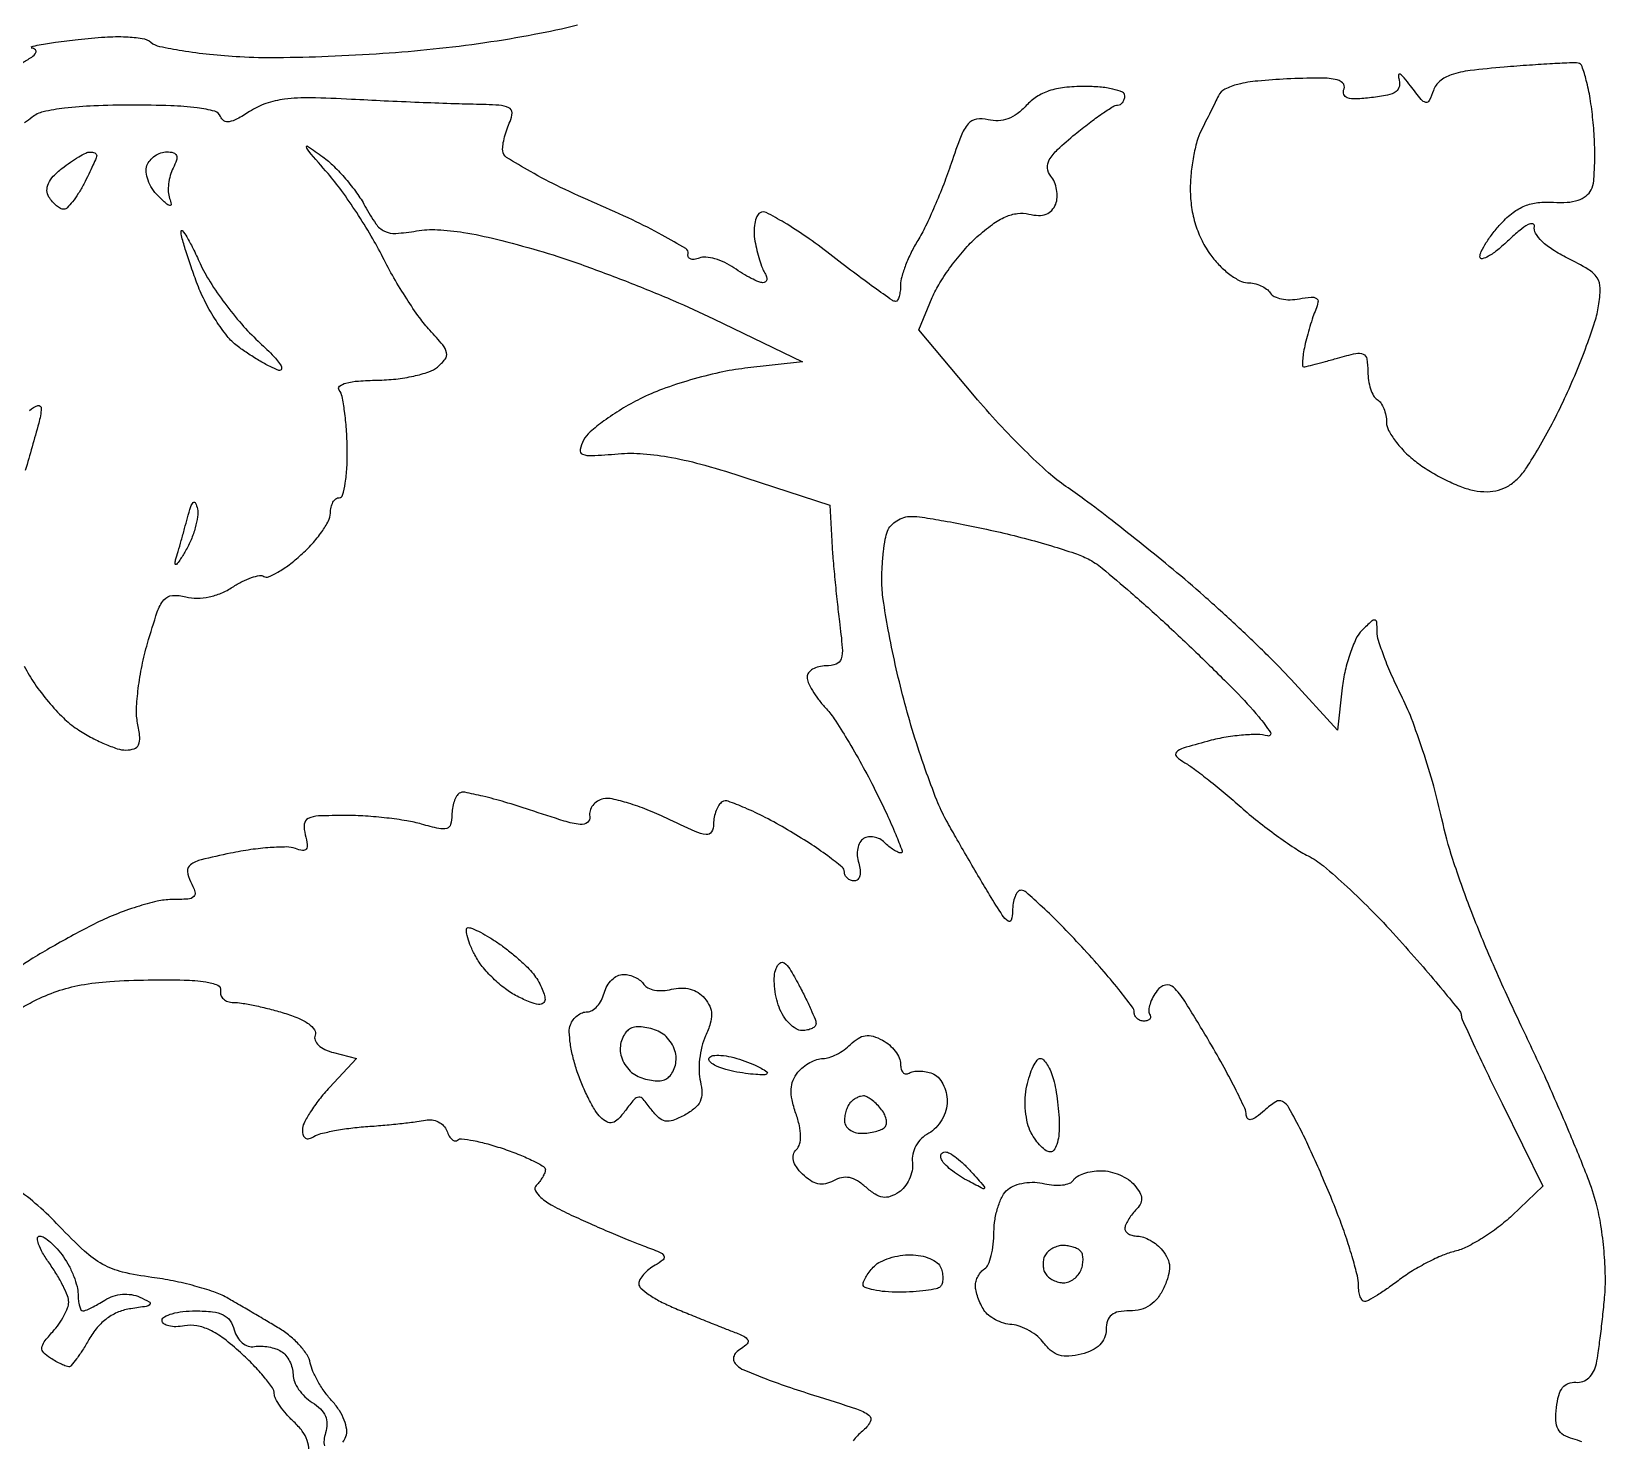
# Model space of a CAD drawing. Extents: x 0 to 102, y 0 to 135.
# Drawn here: x 55.92 to 70.17, y 109.06 to 121.81 of the extents above; entities that cross this region are included whole.
import ezdxf

# ---------------------------------------------------------------- set-up
doc = ezdxf.new("R2010")
doc.units = 0
doc.header["$MEASUREMENT"] = 0

msp = doc.modelspace()

# ---------------------------------------------------------------- linework, layer by layer
for points in [[(55.919573, 121.674306, -0.029831), (55.99251, 121.69232, -0.012008), (56.14076, 121.716013, -0.004879), (56.3436, 121.74144, -0.012969), (56.586299, 121.7631, -0.025551), (56.779884, 121.765419, -0.03048), (56.925165, 121.750835, -0.130496), (57.003954, 121.715602, 0.118619), (57.081885, 121.678541, 0.011938), (57.285603, 121.64065, 0.014445), (57.534091, 121.607878, 0.011012), (57.807654, 121.585886, 0.017361), (58.147109, 121.577915, 0.007116), (58.6079, 121.589656, 0.00703), (59.102754, 121.616287, 0.008941), (59.5584, 121.655434, 0.010033), (60.025139, 121.713444, 0.011157), (60.472866, 121.788471, 0.01195), (60.864693, 121.872904, 0.027628)], [(55.836, 121.5279, 0.018403), (55.92402, 121.582609, 0.105303), (55.962011, 121.621942, 0.379641), (55.957624, 121.647898, 0.141772), (55.9206, 121.663377, -0.810927)], [(69.956185, 109.047645, 0.035333), (69.875156, 109.075075, -0.069085), (69.7905, 109.110243, -0.139776), (69.741118, 109.162058, -0.113112), (69.720456, 109.240248, -0.036805), (69.725324, 109.360358, -0.038027), (69.746192, 109.468813, -0.098731), (69.781559, 109.539673, -0.138147), (69.833015, 109.577703, -0.110836), (69.901467, 109.58743, 0.104339), (69.964424, 109.595553, 0.101236), (70.019506, 109.628422, 0.090912), (70.061584, 109.683811, 0.067311), (70.086847, 109.75663, 0.01463), (70.103474, 109.853347, 0.003981), (70.124048, 110.00709, 0.004023), (70.144605, 110.18195, 0.004174), (70.162078, 110.354991, 0.028563), (70.168791, 110.545776, 0.016405), (70.156195, 110.775636, 0.016353), (70.128296, 111.006523, 0.02613), (70.087822, 111.200991, 0.029578), (70.010138, 111.438118, 0.00587), (69.841364, 111.851684, 0.006196), (69.632907, 112.329212, 0.005731), (69.40732, 112.8141, -0.008558), (69.154947, 113.364682, -0.011597), (68.947202, 113.870813, -0.013037), (68.788709, 114.31855, -0.024535), (68.688246, 114.688608, 0.014409), (68.614397, 114.98417, 0.011143), (68.517572, 115.30173, 0.011298), (68.413789, 115.594349, 0.026406), (68.319899, 115.806745, -0.012677), (68.236862, 115.981459, -0.014528), (68.166714, 116.15247, -0.013722), (68.115701, 116.300067, -0.076481), (68.103, 116.382616, 0.019737), (68.099608, 116.468513, 0.367143), (68.08185, 116.486368, 0.211642), (68.051313, 116.475815, 0.008885), (67.966691, 116.394148, 0.085282), (67.911254, 116.315709, 0.028268), (67.857683, 116.184853, 0.027202), (67.813651, 116.030368, 0.027765), (67.787012, 115.873067), (67.743643, 115.488295), (67.323477, 115.948024, 0.013651), (67.116744, 116.162179, 0.00627), (66.836383, 116.430357, 0.006204), (66.53413, 116.70537, 0.008534), (66.255305, 116.944433, 0.004126), (65.983604, 117.165702, 0.003897), (65.7031, 117.38675, 0.003874), (65.451671, 117.578627, 0.013567), (65.285422, 117.696557, -0.035963), (65.127953, 117.819209, -0.011194), (64.909726, 118.024977, -0.011127), (64.675447, 118.26652, -0.012049), (64.458454, 118.512047), (63.953363, 119.112095), (64.076288, 119.406295, -0.039231), (64.143488, 119.537222, -0.020799), (64.24566, 119.688438, -0.020572), (64.363648, 119.835259, -0.02988), (64.480257, 119.953647, -0.025171), (64.620092, 120.067399, -0.054698), (64.739821, 120.136474, -0.072229), (64.847771, 120.166325, -0.091629), (64.950862, 120.160425, 0.050831), (65.037698, 120.148335, 0.099012), (65.106475, 120.159477, 0.118302), (65.157747, 120.194068, 0.09412), (65.192976, 120.251004, 0.079218), (65.205883, 120.312068, 0.056081), (65.201545, 120.382122, 0.055649), (65.181624, 120.450101, 0.074252), (65.148349, 120.50505, -0.151364), (65.118702, 120.576709, -0.15616), (65.135286, 120.651575, -0.073649), (65.209814, 120.744717, -0.014889), (65.36966, 120.884673, -0.009349), (65.49642, 120.985238, -0.01302), (65.613783, 121.070083, -0.00945), (65.713779, 121.13574, -0.141458), (65.753476, 121.1472, 0.128634), (65.778388, 121.153717, 0.100723), (65.799611, 121.172051, 0.089112), (65.813882, 121.199478, 0.075649), (65.8188, 121.2318, 0.306304), (65.796604, 121.264632, 0.038936), (65.710821, 121.291549, 0.034869), (65.592096, 121.310282, 0.021701), (65.451212, 121.3164, 0.02722), (65.272077, 121.306641, 0.052834), (65.132198, 121.276179, 0.063837), (65.020157, 121.222403, 0.065151), (64.926163, 121.142408, -0.049016), (64.845491, 121.069148, -0.071721), (64.761262, 121.023557, -0.078103), (64.673251, 121.005987, -0.071888), (64.581421, 121.015421, 0.1006), (64.475746, 121.020219, 0.180519), (64.401037, 120.978201, 0.083732), (64.336293, 120.868755, 0.011609), (64.246985, 120.619383, -0.012279), (64.179266, 120.431088, -0.009822), (64.097408, 120.231631, -0.009955), (64.014327, 120.049994, -0.024685), (63.944431, 119.92152, 0.022858), (63.884928, 119.813094, 0.021848), (63.834588, 119.698064, 0.022395), (63.799209, 119.592732, 0.069392), (63.788716, 119.51865, -0.028603), (63.785347, 119.461926, -0.044735), (63.775355, 119.41409, -0.055916), (63.760922, 119.380614, -0.269245), (63.743675, 119.3706, -0.154761), (63.713171, 119.380273, -0.002081), (63.550611, 119.495918, -0.00569), (63.363165, 119.633704, -0.003681), (63.149243, 119.797214, 0.0123), (62.932566, 119.95699, 0.018864), (62.73662, 120.083434, 0.013834), (62.572786, 120.174576, 0.264304), (62.516495, 120.172505, 0.155582), (62.487228, 120.138354, 0.055645), (62.46875, 120.076129, 0.048556), (62.462499, 119.998603, 0.040723), (62.470571, 119.916486, 0.015683), (62.488685, 119.831811, 0.014744), (62.512398, 119.746659, 0.014892), (62.537884, 119.672462, 0.048269), (62.560837, 119.625796, -0.060484), (62.576058, 119.592848, -0.129221), (62.577585, 119.565061, -0.191493), (62.565667, 119.546891, -0.154175), (62.543217, 119.5398, -0.100764), (62.504431, 119.547697, -0.017828), (62.436852, 119.579293, -0.018662), (62.359178, 119.622774, -0.015844), (62.2805, 119.674246, 0.042058), (62.19804, 119.722223, 0.042678), (62.109111, 119.75545, 0.046307), (62.026965, 119.770374, 0.113884), (61.966591, 119.76189, -0.057321), (61.921287, 119.750231, -0.129405), (61.886371, 119.754441, -0.201201), (61.867279, 119.77312, -0.15785), (61.864765, 119.802252, 0.327204), (61.844631, 119.849162, 0.008177), (61.630473, 119.970807, 0.014461), (61.361769, 120.107738, 0.008955), (61.0389, 120.253656, -0.010482), (60.712072, 120.402566, -0.016382), (60.438057, 120.545656, -0.011175), (60.22306, 120.67347, -0.2458), (60.187298, 120.734498, -0.050372), (60.190207, 120.789686, -0.023155), (60.204501, 120.860338, -0.022655), (60.226557, 120.933922, -0.029078), (60.253725, 120.99915, 0.107442), (60.272745, 121.0773, 0.298105), (60.244328, 121.123157, 0.095883), (60.152815, 121.146078, 0.009086), (59.920927, 121.154445, -0.004179), (59.717921, 121.159775, -0.00152), (59.430269, 121.170611, -0.001507), (59.115615, 121.184372, -0.001799), (58.819082, 121.199305, 0.00917), (58.447221, 121.21254, 0.034261), (58.213709, 121.200559, 0.053577), (58.044016, 121.161398, 0.061623), (57.894935, 121.088101, -0.019848), (57.784295, 121.021728, -0.082924), (57.711196, 120.996265, -0.180027), (57.66355, 121.005257, -0.17843), (57.633153, 121.04324, 0.254686), (57.581231, 121.091638, 0.03072), (57.422205, 121.122237, 0.024159), (57.182453, 121.141545, 0.008014), (56.829661, 121.1472, 0.00963), (56.485061, 121.140562, 0.020846), (56.220962, 121.119335, 0.024822), (56.027394, 121.085804, 0.118098), (55.927261, 121.036658, -0.0335), (55.858431, 120.987061, -0.013476)], [(55.85715, 116.068659, 0.033841), (55.951034, 115.910406, 0.024111), (56.076026, 115.746433, 0.024468), (56.211097, 115.600993, 0.046755), (56.334961, 115.500833, 0.022222), (56.456362, 115.427714, 0.022439), (56.583386, 115.365916, 0.02293), (56.698494, 115.322316, 0.07922), (56.776996, 115.3098, 0.079592), (56.852488, 115.321894, 0.214476), (56.891696, 115.357712, 0.128778), (56.902159, 115.426088, 0.023279), (56.882673, 115.554283, -0.060605), (56.873039, 115.68025, -0.019686), (56.888751, 115.866647, -0.019299), (56.922704, 116.074321, -0.020568), (56.972028, 116.274332, -0.009261), (57.060862, 116.56006, -0.092285), (57.121141, 116.669356, -0.207498), (57.197442, 116.708456, -0.077723), (57.319756, 116.697323, 0.061789), (57.42135, 116.684817, 0.050644), (57.530244, 116.695978, 0.048389), (57.639588, 116.729807, 0.045856), (57.742506, 116.78449, -0.027209), (57.829286, 116.834828, -0.035681), (57.913664, 116.870492, -0.038588), (57.985052, 116.888829, -0.184001), (58.025681, 116.88103, 0.24355), (58.068129, 116.877808, 0.030618), (58.153218, 116.920309, 0.030407), (58.254661, 116.987536, 0.020696), (58.361691, 117.075411, 0.026868), (58.463545, 117.176685, 0.030317), (58.549631, 117.284476, 0.031718), (58.610502, 117.383787, 0.122219), (58.6278, 117.453496, -0.054847), (58.633714, 117.507245, -0.074482), (58.651243, 117.552727, -0.094017), (58.677155, 117.583241, -0.171472), (58.707604, 117.594, 0.337506), (58.738435, 117.617486, 0.026721), (58.761838, 117.724469, 0.02767), (58.777186, 117.867886, 0.016901), (58.780163, 118.03815, 0.013249), (58.772613, 118.214415, 0.016749), (58.755873, 118.376682, 0.014892), (58.73354, 118.509916, 0.115832), (58.707647, 118.5669, -0.404158), (58.711602, 118.602371, -0.109036), (58.767132, 118.630884, -0.045805), (58.881203, 118.64995, -0.014823), (59.052386, 118.657559, 0.024385), (59.219317, 118.668179, 0.025519), (59.381873, 118.694966, 0.026274), (59.51901, 118.732461, 0.093598), (59.598286, 118.776397, 0.057776), (59.666245, 118.84752, 0.216872), (59.679395, 118.906301, 0.122752), (59.645278, 118.976693, 0.014303), (59.52848, 119.108738, -0.032424), (59.434247, 119.223384, -0.012563), (59.318454, 119.393355, -0.012376), (59.20182, 119.584379, -0.014977), (59.102349, 119.769327, 0.017335), (58.997933, 119.961292, 0.011573), (58.865854, 120.173855, 0.01166), (58.728043, 120.37424, 0.022342), (58.606807, 120.527128, -0.001446), (58.432053, 120.729529, -0.102396), (58.410643, 120.768234, -0.7139), (58.421816, 120.776415, -0.004963), (58.55985, 120.678301, -0.037766), (58.65828, 120.594828, -0.02089), (58.765792, 120.479461, -0.020727), (58.865533, 120.352775, -0.031202), (58.94055, 120.233946, 0.025364), (59.039307, 120.073392, 0.130421), (59.1179, 120.005943, 0.129907), (59.219754, 119.986195, 0.025086), (59.407818, 120.008304, -0.05434), (59.596412, 120.019371, -0.027308), (59.83394, 119.994443, -0.021247), (60.130937, 119.933727, -0.010111), (60.507618, 119.831759, -0.014003), (60.866157, 119.715884, -0.007711), (61.298169, 119.555235, -0.007682), (61.731662, 119.378664, -0.012204), (62.0964, 119.212898), (62.9001, 118.823694), (62.380669, 118.764894, 0.026049), (62.150536, 118.72662, 0.016636), (61.887719, 118.659467, 0.016714), (61.633804, 118.576207, 0.029695), (61.431956, 118.488561, 0.01918), (61.261476, 118.393788, 0.021065), (61.104169, 118.28895, 0.021045), (60.978189, 118.188717, 0.091567), (60.918906, 118.114504, 0.071567), (60.887749, 118.028751, 0.365588), (60.910057, 117.987462, 0.107802), (60.991557, 117.974338, 0.006933), (61.233119, 117.991026, -0.039876), (61.459613, 117.991736, -0.027134), (61.715218, 117.958102, -0.021917), (62.017569, 117.887655, -0.011293), (62.389405, 117.774534), (63.14771, 117.524997), (63.166199, 117.199948, 0.006441), (63.17689, 117.046812, 0.003171), (63.194229, 116.85234, 0.003145), (63.214786, 116.650615, 0.00458), (63.235657, 116.47305, -0.009632), (63.261199, 116.235033, -0.095398), (63.25095, 116.135467, -0.234103), (63.206317, 116.087818, -0.089778), (63.114514, 116.0712, 0.056335), (63.048679, 116.063759, 0.075776), (62.992958, 116.041738, 0.09499), (62.955599, 116.009166, 0.16763), (62.9424, 115.970903, 0.105662), (62.953116, 115.920758, 0.029085), (62.990528, 115.848763, 0.02802), (63.043532, 115.770183, 0.026011), (63.10624, 115.695953, -0.042699), (63.187454, 115.593045, -0.009687), (63.306331, 115.404858, -0.009962), (63.435334, 115.18168, -0.00953), (63.557329, 114.95025, -0.007017), (63.663687, 114.731207, -0.012356), (63.744493, 114.546946, -0.006765), (63.803481, 114.397105, -0.524528), (63.79111, 114.3792, -0.112763), (63.764343, 114.385314, -0.029655), (63.725691, 114.406856, -0.028558), (63.683462, 114.437313, -0.02587), (63.643491, 114.473349, 0.077162), (63.600347, 114.504897, 0.073598), (63.548971, 114.522519, 0.077917), (63.497477, 114.52396, 0.106913), (63.45393, 114.508529, 0.131568), (63.421292, 114.473885, 0.074538), (63.401656, 114.419271, 0.065828), (63.397405, 114.35385, 0.060261), (63.40996, 114.28748, -0.048244), (63.423403, 114.224693, -0.087677), (63.420244, 114.172463, -0.133305), (63.40162, 114.1384, -0.204114), (63.371101, 114.1254, -0.087964), (63.336622, 114.131513, -0.094635), (63.307326, 114.149061, -0.100057), (63.287728, 114.17522, -0.111338), (63.2808, 114.205947, 0.225425), (63.259806, 114.250148, 0.011261), (63.129826, 114.351317, 0.016297), (62.963788, 114.46645, 0.010894), (62.766847, 114.587714, 0.012745), (62.564241, 114.699621, 0.018902), (62.380883, 114.786245, 0.014415), (62.228483, 114.846184, 0.228736), (62.174647, 114.840574, 0.111402), (62.144635, 114.811152, 0.050263), (62.119385, 114.761811, 0.04632), (62.102196, 114.702032, 0.046887), (62.0964, 114.640355, -0.13022), (62.077284, 114.568201, -0.302621), (62.029548, 114.544246, -0.075365), (61.928129, 114.572648, -0.005717), (61.669057, 114.693015, 0.017132), (61.494909, 114.769141, 0.020148), (61.325032, 114.828766, 0.019482), (61.179231, 114.867287, 0.105986), (61.098007, 114.86795, 0.088053), (61.044764, 114.846766, 0.091294), (61.002832, 114.808753, 0.095774), (60.978591, 114.75999, 0.108889), (60.975809, 114.707971, -0.279734), (60.954268, 114.654358, -0.190727), (60.889135, 114.636592, -0.047789), (60.743067, 114.667135, -0.005746), (60.429536, 114.768652, 0.009444), (60.207119, 114.838854, 0.013851), (60.008837, 114.891421, 0.009152), (59.843708, 114.927161, 0.189319), (59.794678, 114.918271, 0.127772), (59.768897, 114.891311, 0.046264), (59.747304, 114.842491, 0.042155), (59.732556, 114.782147, 0.038881), (59.7276, 114.718513, -0.070492), (59.716024, 114.636813, -0.257186), (59.680304, 114.601062, -0.126679), (59.609521, 114.598912, -0.01441), (59.453209, 114.638906, 0.028753), (59.319074, 114.669156, 0.012554), (59.138314, 114.694484, 0.012376), (58.944476, 114.71185, 0.016153), (58.766542, 114.7176, 0.009197), (58.521024, 114.713084, 0.103084), (58.426735, 114.689787, 0.26769), (58.391588, 114.638414, 0.083361), (58.40026, 114.541717, -0.027274), (58.418014, 114.454693, -0.195282), (58.408055, 114.413822, -0.282984), (58.375801, 114.400392, -0.052398), (58.310894, 114.417778, 0.092344), (58.231546, 114.4324, 0.017232), (58.082974, 114.426992, 0.017929), (57.90746, 114.408194, 0.015536), (57.725077, 114.376206, 0.008498), (57.4594, 114.316324, 0.094486), (57.360916, 114.271503, 0.270413), (57.333776, 114.211869, 0.097884), (57.361987, 114.119446, -0.039754), (57.402067, 114.027714, -0.294229), (57.391262, 113.983532, -0.176319), (57.338695, 113.96071, -0.015138), (57.189764, 113.9562, 0.057385), (57.060093, 113.941268, 0.019475), (56.876787, 113.890885, 0.019074), (56.676856, 113.818962, 0.020809), (56.488838, 113.73385, 0.007349), (56.302718, 113.636626, 0.006185), (56.108427, 113.528341, 0.006246), (55.933503, 113.425069, 0.017141), (55.813573, 113.346481, 0.037255)], [(55.905559, 118.384088, -0.106062), (55.980009, 118.427134, -0.532067), (56.011191, 118.402681, -0.049951), (55.987859, 118.268375, -0.002524), (55.866243, 117.840415, 0.012051)], [(55.804311, 112.958759, -0.021209), (55.946287, 113.039129, -0.036248), (56.153433, 113.126764, -0.036489), (56.370611, 113.183335, -0.029386), (56.631523, 113.215621, -0.013056), (56.9781, 113.228884, -0.007626), (57.304553, 113.227868, -0.032339), (57.499178, 113.211673, -0.063864), (57.607526, 113.181075, -0.355259), (57.63375, 113.13135, 0.134261), (57.636554, 113.091086, 0.125595), (57.659419, 113.056664, 0.106908), (57.699615, 113.033566, 0.077294), (57.750835, 113.0256, -0.041096), (57.824584, 113.019528, -0.010494), (57.942485, 112.99743, -0.010621), (58.076464, 112.966412, -0.010588), (58.209145, 112.929703, -0.02656), (58.338762, 112.883238, -0.05654), (58.431565, 112.831295, -0.087716), (58.483082, 112.778441, -0.245777), (58.488864, 112.728641, 0.188224), (58.48912, 112.683675, 0.110553), (58.519819, 112.638608, 0.079166), (58.578174, 112.599148, 0.047705), (58.657064, 112.571131), (58.86562, 112.518787), (58.61981, 112.255647, 0.021331), (58.525713, 112.145884, 0.024781), (58.446207, 112.033688, 0.02491), (58.389215, 111.933487, 0.117367), (58.374, 111.86956, 0.074405), (58.38101, 111.822717, 0.194696), (58.402053, 111.796782, 0.193534), (58.435317, 111.792696, 0.073495), (58.479057, 111.811543, -0.077394), (58.542576, 111.838331, -0.014799), (58.665288, 111.865131, -0.015455), (58.811789, 111.887949, -0.013679), (58.965507, 111.902791, 0.005008), (59.12198, 111.915165, 0.005147), (59.276751, 111.930572, 0.004991), (59.410673, 111.946652, 0.021649), (59.489486, 111.960406, -0.08983), (59.547707, 111.962554, -0.082796), (59.604803, 111.944421, -0.084403), (59.652021, 111.909182, -0.099033), (59.681828, 111.862042, 0.042524), (59.704287, 111.815715, 0.082019), (59.730772, 111.784275, 0.137533), (59.756648, 111.772292, 0.240943), (59.778578, 111.779378, -0.230654), (59.814737, 111.791845, -0.016862), (59.921635, 111.775133, -0.020802), (60.052872, 111.74435, -0.014101), (60.199587, 111.698934, -0.013394), (60.342917, 111.645771, -0.020508), (60.463734, 111.591385, -0.015953), (60.556774, 111.541052, -0.266825), (60.5736, 111.511767, -0.097568), (60.56796, 111.48314, -0.034176), (60.549357, 111.445342, -0.03239), (60.522653, 111.405498, -0.032559), (60.49107, 111.36951, 0.325906), (60.483567, 111.321589, 0.098761), (60.532141, 111.260491, 0.049849), (60.639372, 111.186718, 0.016937), (60.80832, 111.101086, 0.004429), (60.979975, 111.023109, 0.003602), (61.165218, 110.942525, 0.00364), (61.33696, 110.870754, 0.009467), (61.4619, 110.822347, -0.01057), (61.606627, 110.765907, -0.160359), (61.646911, 110.731212, -0.374781), (61.640671, 110.695989, -0.042042), (61.56765, 110.646647, 0.040123), (61.511003, 110.608684, 0.044163), (61.46309, 110.563247, 0.048906), (61.429969, 110.517428, 0.132815), (61.4196, 110.479079, 0.215739), (61.437996, 110.43843, 0.03006), (61.512792, 110.380288, 0.029938), (61.615335, 110.318709, 0.02124), (61.73685, 110.261728, 0.001782), (61.87359, 110.205131, 0.0014), (62.022194, 110.144728, 0.001415), (62.160676, 110.089346, 0.003487), (62.262733, 110.049688, -0.017533), (62.36927, 110.004805, -0.160246), (62.405533, 109.970916, -0.329362), (62.400859, 109.936478, -0.06157), (62.348041, 109.894065, 0.056645), (62.299975, 109.856239, 0.136162), (62.277648, 109.817265, 0.169122), (62.28101, 109.77804, 0.099843), (62.308607, 109.739351, 0.088805), (62.369811, 109.699687, 0.007302), (62.546934, 109.628269, 0.0096), (62.762518, 109.549705, 0.007247), (63.002126, 109.471424, -0.004108), (63.39109, 109.347045, -0.080299), (63.502602, 109.289279, -0.381481), (63.51502, 109.229164, -0.090923), (63.442797, 109.144546, 0.062531), (63.360459, 109.058431, 0.373597)], [(58.741886, 109.04583, 0.057257), (58.768058, 109.096005, 0.127398), (58.775322, 109.160028, 0.056113), (58.753867, 109.243166, 0.049979), (58.709443, 109.331814, 0.045078), (58.646949, 109.413255, -0.030239), (58.57914, 109.496399, -0.025081), (58.517163, 109.592341, -0.025805), (58.469232, 109.686282, -0.060043), (58.445896, 109.761655, 0.09958), (58.416834, 109.834668, 0.038975), (58.35044, 109.921062, 0.036633), (58.261802, 110.006058, 0.037679), (58.1625, 110.076332, 0.001622), (58.049352, 110.143742, 0.001069), (57.918799, 110.220571, 0.001076), (57.791486, 110.29476, 0.00208), (57.68928, 110.353458, 0.046724), (57.57392, 110.405498, 0.016396), (57.399959, 110.458855, 0.016115), (57.203684, 110.505348, 0.018163), (57.01248, 110.536999, -0.025944), (56.747335, 110.585137, -0.0685), (56.567724, 110.654442, -0.060506), (56.401088, 110.774899, -0.016946), (56.172343, 111.001489, 0.023649), (55.980575, 111.186426, 0.028982), (55.784266, 111.339421, 0.031138)], [(58.432694, 108.976622, 0.086864), (58.418357, 109.061378, 0.076184), (58.373658, 109.144592, 0.04397), (58.29744, 109.229267, -0.025163), (58.229598, 109.299167, -0.028728), (58.172264, 109.37263, -0.029743), (58.131556, 109.439658, -0.122184), (58.1202, 109.485436, 0.155713), (58.104136, 109.535765, 0.017721), (58.030667, 109.631745, 0.020064), (57.932135, 109.742092, 0.015055), (57.815405, 109.855661, 0.023204), (57.663572, 109.982299, 0.050854), (57.534462, 110.060951, 0.067365), (57.418492, 110.098228, 0.0892), (57.307805, 110.098067, -0.039593), (57.230112, 110.090252, -0.065191), (57.164574, 110.097431, -0.094278), (57.120573, 110.117467, -0.243524), (57.105, 110.147545, -0.278679), (57.125107, 110.180819, -0.05185), (57.194306, 110.208463, -0.042311), (57.292526, 110.227544, -0.026833), (57.40902, 110.2338, -0.026763), (57.562011, 110.225605, -0.088294), (57.658619, 110.197495, -0.127126), (57.719798, 110.144677, -0.087709), (57.7582, 110.061108, 0.07032), (57.785946, 109.99478, 0.086596), (57.829568, 109.943963, 0.097152), (57.883366, 109.914922, 0.116515), (57.94063, 109.910947, -0.050154), (58.000933, 109.914718, -0.035153), (58.068641, 109.907374, -0.035585), (58.133179, 109.890932, -0.059974), (58.18365, 109.867146, -0.083355), (58.224127, 109.831174, -0.052997), (58.258336, 109.778041, -0.05158), (58.281563, 109.716904, -0.065092), (58.2894, 109.656957, 0.099161), (58.302018, 109.593959, 0.051955), (58.340444, 109.523481, 0.048789), (58.396698, 109.45676, 0.053692), (58.463168, 109.404581, -0.053718), (58.537716, 109.346054, -0.095697), (58.582057, 109.282213, -0.105347), (58.596981, 109.210916, -0.076083), (58.584367, 109.13043, 0.045722), (58.569942, 109.064675, 0.091187), (58.572983, 109.011674, 0.142265)]]:
    msp.add_lwpolyline(points, format="xyb")
for points in [[(69.9219, 121.526664, 0.046103), (69.864674, 121.529512, 0.00271), (69.690572, 121.521179, 0.004078), (69.483101, 121.508424, 0.002991), (69.253199, 121.491024, 0.010212), (68.944694, 121.459463, 0.048727), (68.772019, 121.420896, 0.09472), (68.670626, 121.364712, 0.136053), (68.612505, 121.280747, -0.028215), (68.574201, 121.187945, -0.343297), (68.541928, 121.171893, -0.175851), (68.500913, 121.196925, -0.008874), (68.403646, 121.323047, 0.014887), (68.347256, 121.394375, 0.079505), (68.309847, 121.42675, 0.532937), (68.295646, 121.420329, 0.123222), (68.29815, 121.388412, -0.120102), (68.303988, 121.319446, -0.20311), (68.273894, 121.270949, -0.10376), (68.197736, 121.238041, -0.021222), (68.052108, 121.21474, -0.016576), (67.9093, 121.20285, -0.090317), (67.832693, 121.212883, -0.242778), (67.801584, 121.244074, -0.170152), (67.803067, 121.294617, 0.30931), (67.790444, 121.347677, 0.142649), (67.723524, 121.380327, 0.04609), (67.57396, 121.392078, 0.007702), (67.2858, 121.383688, 0.012594), (67.022538, 121.36531, 0.036341), (66.842317, 121.334831, 0.05496), (66.724107, 121.291681, 0.170352), (66.665631, 121.2318, -0.004363), (66.636158, 121.169966, -0.001792), (66.595155, 121.086599, -0.001773), (66.550504, 120.997427, -0.002273), (66.508749, 120.915698, 0.052625), (66.471155, 120.819262, 0.02123), (66.439714, 120.681325, 0.020727), (66.418175, 120.52871, 0.024694), (66.411, 120.383522, 0.037137), (66.423069, 120.221255, 0.038501), (66.459005, 120.064563, 0.039505), (66.517345, 119.919079, 0.044102), (66.59611, 119.790174, 0.034971), (66.677889, 119.694364, 0.037572), (66.770406, 119.613347, 0.040564), (66.859777, 119.556938, 0.121073), (66.929517, 119.5398, -0.056132), (66.990486, 119.532934, -0.049771), (67.051057, 119.512609, -0.052675), (67.102301, 119.482689, -0.096171), (67.135024, 119.447233, 0.146379), (67.171781, 119.414567, 0.059358), (67.236085, 119.393453, 0.0519), (67.315492, 119.385889, 0.045068), (67.398726, 119.39414, -0.02137), (67.505173, 119.409809, -0.173207), (67.552334, 119.398288, -0.298316), (67.567078, 119.364214, -0.057288), (67.54713, 119.296357, 0.017951), (67.521919, 119.230273, 0.008513), (67.493978, 119.143504, 0.008425), (67.467801, 119.051658, 0.011809), (67.447758, 118.96875, 0.014914), (67.434192, 118.895753, 0.025741), (67.427876, 118.834315, 0.024645), (67.427798, 118.788172, 0.400345), (67.438046, 118.7784, 0.060766), (67.459954, 118.781072, 0.002245), (67.540946, 118.801516, 0.004054), (67.636588, 118.826945, 0.002834), (67.744009, 118.857094, -0.014089), (67.910287, 118.899752, -0.161646), (67.976617, 118.893259, -0.256032), (68.009784, 118.849757, -0.037546), (68.0184, 118.735187, 0.038703), (68.02465, 118.654567, 0.042049), (68.043251, 118.578153, 0.04615), (68.070483, 118.516358, 0.128175), (68.103, 118.4823, -0.106289), (68.135432, 118.451142, -0.051232), (68.162749, 118.400087, -0.04754), (68.181329, 118.338698, -0.049764), (68.1876, 118.275848, 0.124376), (68.20616, 118.20239, 0.038464), (68.268367, 118.105734, 0.035797), (68.357328, 118.004366, 0.032566), (68.46255, 117.913224, 0.027183), (68.58558, 117.83007, 0.020927), (68.727967, 117.752624, 0.021346), (68.867547, 117.691357, 0.046365), (68.979999, 117.659231, 0.045901), (69.098652, 117.648061, 0.06835), (69.201849, 117.66201, 0.071796), (69.293766, 117.702418, 0.057028), (69.378751, 117.769951, 0.053158), (69.455434, 117.864937, 0.011306), (69.566704, 118.046279, 0.011707), (69.68657, 118.263452, 0.010894), (69.799172, 118.491223, 0.010723), (69.903547, 118.727547, 0.010421), (69.99874, 118.970374, 0.010377), (70.073496, 119.187201, 0.037614), (70.107593, 119.328947, 0.038177), (70.12118, 119.489241, 0.147338), (70.093469, 119.584058, 0.11524), (70.013594, 119.660652, 0.019217), (69.825374, 119.76263, -0.027451), (69.693332, 119.837007, -0.049094), (69.595482, 119.913891, -0.065129), (69.536899, 119.986837, -0.193333), (69.526581, 120.048954, 0.426522), (69.511476, 120.071564, 0.167102), (69.470109, 120.065074, 0.050637), (69.392854, 120.013575, 0.018241), (69.293931, 119.925822, -0.018206), (69.193915, 119.837088, -0.039932), (69.110072, 119.778555, -0.07817), (69.054384, 119.756723, -0.479483), (69.0336, 119.773413, -0.117378), (69.045526, 119.823516, -0.024533), (69.090412, 119.902563, -0.024479), (69.152966, 119.991225, -0.02101), (69.227002, 120.078167, -0.042681), (69.332976, 120.174557, -0.067647), (69.439453, 120.235195, -0.068389), (69.55739, 120.26481, -0.044676), (69.697845, 120.267644, 0.034118), (69.8222, 120.26753, 0.06288), (69.921321, 120.28689, 0.081439), (69.99419, 120.32492, 0.117979), (70.040344, 120.380568, 0.092835), (70.062799, 120.460957, 0.015653), (70.071765, 120.621037, 0.01665), (70.070112, 120.812163, 0.014114), (70.055951, 121.01364, 0.015457), (70.030874, 121.206488, 0.023845), (69.996175, 121.370978, 0.020501), (69.957544, 121.497392, 0.279814)], [(56.44935, 120.722319, -0.049515), (56.473632, 120.720633, -0.070869), (56.494162, 120.714062, -0.092624), (56.507954, 120.703879, -0.189753), (56.5128, 120.69157, -0.10196), (56.508369, 120.670069, -0.004808), (56.478337, 120.602097, -0.007749), (56.440424, 120.521809, -0.00548), (56.395478, 120.432801, -0.020244), (56.345903, 120.34603, -0.027583), (56.293945, 120.272428, -0.026974), (56.24606, 120.218245, -0.191696), (56.214586, 120.204405, -0.135178), (56.185242, 120.211376, -0.046942), (56.148925, 120.235998, -0.042493), (56.112069, 120.272061, -0.038071), (56.080325, 120.315124, -0.131945), (56.062443, 120.373606, -0.115478), (56.074896, 120.43647, -0.082934), (56.119895, 120.503532, -0.038468), (56.197767, 120.574269, -0.014437), (56.274448, 120.630373, -0.017721), (56.349274, 120.678053, -0.016335), (56.414052, 120.713377, -0.109668)], [(57.147621, 120.7242, -0.066256), (57.206838, 120.716318, -0.24002), (57.234168, 120.691575, -0.176074), (57.234833, 120.648223, -0.035462), (57.204008, 120.57615, 0.050536), (57.178141, 120.510252, 0.039451), (57.163293, 120.434757, 0.04062), (57.160789, 120.36147, 0.073565), (57.172328, 120.302711, -0.043131), (57.185897, 120.250564, -0.533153), (57.173482, 120.238776, -0.132405), (57.141135, 120.255756, -0.009683), (57.068079, 120.326035, -0.053514), (57.014758, 120.392179, -0.054604), (56.97711, 120.467702, -0.060242), (56.95975, 120.540851, -0.120345), (56.967228, 120.599474, -0.084076), (56.995432, 120.647154, -0.06608), (57.039961, 120.687562, -0.066223), (57.093379, 120.714877, -0.085314)], [(57.448125, 119.714508, 0.035207), (57.538711, 119.547213, 0.018738), (57.672528, 119.353338, 0.018563), (57.824772, 119.164581, 0.027373), (57.973035, 119.011858, -0.012567), (58.100338, 118.888264, -0.040321), (58.175924, 118.797508, -0.208905), (58.183871, 118.758695, -0.456439), (58.160518, 118.7458, -0.031697), (58.081732, 118.780538, -0.013564), (57.981016, 118.836318, -0.013357), (57.87654, 118.901763, -0.017137), (57.784265, 118.967724, -0.060813), (57.693468, 119.056892, -0.024894), (57.59244, 119.197456, -0.024185), (57.497733, 119.360943, -0.028439), (57.424783, 119.524374, -0.006895), (57.367299, 119.682256, -0.00887), (57.319057, 119.828989, -0.007071), (57.282735, 119.952616, -0.073323), (57.276127, 120.0051, -0.701378), (57.289446, 120.009608, -0.034867), (57.327389, 119.954636, -0.018828), (57.382575, 119.852843, -0.00831)], [(57.423632, 117.493136, -0.088857), (57.425864, 117.421772, -0.03217), (57.404621, 117.322251, -0.030685), (57.366783, 117.213895, -0.031902), (57.316377, 117.112436, -0.010559), (57.265505, 117.028712, -0.066163), (57.233348, 116.990475, -0.640899), (57.222072, 116.995248, -0.082522), (57.226876, 117.030809, 0.004232), (57.249455, 117.106347, 0.001847), (57.278201, 117.206953, 0.001828), (57.307948, 117.31404, 0.002439), (57.33413, 117.411509, -0.012161), (57.363647, 117.513439, -0.132058), (57.386492, 117.549177, -0.507508), (57.406391, 117.545147, -0.055845)], [(63.886501, 117.4248, -0.038398), (63.984054, 117.417297, -0.005512), (64.181613, 117.384495, -0.006232), (64.414804, 117.340125, -0.005287), (64.659999, 117.287591, -0.008663), (64.909081, 117.22691, -0.008865), (65.153986, 117.15807, -0.008668), (65.364328, 117.090904, -0.03632), (65.486603, 117.039347, -0.054843), (65.612413, 116.956702, -0.006112), (65.87462, 116.734496, -0.007376), (66.180494, 116.460772, -0.005916), (66.501803, 116.157474, -0.006519), (66.819175, 115.842605, -0.018145), (67.030851, 115.610796, -0.03444), (67.135921, 115.46816, -0.684875), (67.113109, 115.437198, 0.066353), (67.016959, 115.450029, 0.022108), (66.874773, 115.44376, 0.021562), (66.71612, 115.422795, 0.022964), (66.563209, 115.388534, 0.006905), (66.348198, 115.326672, 0.120055), (66.285885, 115.289916, 0.430307), (66.28643, 115.250478, 0.054053), (66.363146, 115.193803, -0.028123), (66.448169, 115.13755, -0.007099), (66.579758, 115.036489, -0.007221), (66.727058, 114.9165, -0.007234), (66.870746, 114.792375, 0.013886), (67.0218, 114.665356, 0.011077), (67.191335, 114.536675, 0.011236), (67.353725, 114.42447, 0.02757), (67.479112, 114.351502, -0.05642), (67.615776, 114.261056, -0.011975), (67.830482, 114.072251, -0.012388), (68.070001, 113.839986, -0.01149), (68.303962, 113.590363, -0.003992), (68.518768, 113.346464, -0.006196), (68.699771, 113.132303, -0.002269), (68.851693, 112.946251, -0.171713), (68.8644, 112.910342, 0.106864), (68.872747, 112.871732, 0.001487), (68.97278, 112.652931, 0.00409), (69.09195, 112.399777, 0.002672), (69.233353, 112.109641), (69.602307, 111.362769), (69.323361, 111.097354, -0.027357), (69.199097, 110.991439, -0.022804), (69.056426, 110.892666, -0.023409), (68.917235, 110.814233, -0.05622), (68.806357, 110.773256, 0.03949), (68.696506, 110.736776, 0.018748), (68.56133, 110.673623, 0.018451), (68.424158, 110.596635, 0.02486), (68.306515, 110.516487, -0.009454), (68.202198, 110.440611, -0.012947), (68.105336, 110.376588, -0.009713), (68.02296, 110.327351, -0.130561), (67.989265, 110.3184, -0.236793), (67.967998, 110.32907, -0.07063), (67.95008, 110.36189, -0.054024), (67.937821, 110.409747, -0.035647), (67.933757, 110.46645, 0.059412), (67.92372, 110.550414, 0.01041), (67.88296, 110.704581, 0.011163), (67.827058, 110.884265, 0.009817), (67.76089, 111.069208, 0.006948), (67.682227, 111.267821, 0.004896), (67.588518, 111.488972, 0.004941), (67.494708, 111.698772, 0.010348), (67.41678, 111.859664, 0.008984), (67.304136, 112.070997, 0.138823), (67.246575, 112.12877, 0.278319), (67.185342, 112.126837, 0.040302), (67.082047, 112.047494, -0.023336), (67.01087, 111.98888, -0.095324), (66.960727, 111.964525, -0.267592), (66.931616, 111.972295, -0.199335), (66.9186, 112.003647, 0.110354), (66.903863, 112.069607, 0.006938), (66.816075, 112.249722, 0.009954), (66.703275, 112.462584, 0.007215), (66.56958, 112.695206, 0.005556), (66.360546, 113.038322, 0.062176), (66.259889, 113.162165, 0.253245), (66.185478, 113.182604, 0.179756), (66.111782, 113.133929, 0.03549), (66.073077, 113.072252, 0.044141), (66.046646, 113.009953, 0.050247), (66.034948, 112.955762, 0.167998), (66.042795, 112.920783, -0.118983), (66.050822, 112.89629, -0.186689), (66.044579, 112.875313, -0.153337), (66.024293, 112.861191, -0.076096), (65.992993, 112.8564, -0.087806), (65.958784, 112.862454, -0.094577), (65.929718, 112.879835, -0.100079), (65.910274, 112.905744, -0.111533), (65.9034, 112.936178, 0.164055), (65.886555, 112.986136, 0.006247), (65.764041, 113.143045, 0.010639), (65.610767, 113.326245, 0.007233), (65.428987, 113.528378, 0.0074), (65.241723, 113.724736, 0.011041), (65.071759, 113.890276, 0.006275), (64.925463, 114.023211, 0.18327), (64.879087, 114.0408, 0.226784), (64.850072, 114.026926, 0.073859), (64.825366, 113.984885, 0.056432), (64.80826, 113.923343, 0.03778), (64.802208, 113.85045, -0.064716), (64.791251, 113.770712, -0.5224), (64.762089, 113.760326, -0.094805), (64.70979, 113.815229, -0.006468), (64.595112, 113.9985, -0.003183), (64.502792, 114.152573, -0.001902), (64.394877, 114.3369, -0.001904), (64.288811, 114.521273, -0.003304), (64.202325, 114.6753, -0.031847), (64.1171, 114.855697, -0.009898), (64.012029, 115.136644, -0.009851), (63.906764, 115.456019, -0.010702), (63.817221, 115.770633, -0.009091), (63.741418, 116.083514, -0.009202), (63.677369, 116.397689, -0.009038), (63.631635, 116.672967, -0.036655), (63.6192, 116.842364, -0.014474), (63.622974, 116.9727, -0.01402), (63.634284, 117.103999, -0.014074), (63.650717, 117.218848, -0.049075), (63.670551, 117.290981, -0.095942), (63.702465, 117.342145, -0.066856), (63.755169, 117.385491, -0.064428), (63.819739, 117.414798, -0.074489)], [(59.875803, 113.7024, -0.104665), (59.914029, 113.69431, -0.015641), (59.985237, 113.660051, -0.017009), (60.067859, 113.613432, -0.013932), (60.152926, 113.558232, -0.016522), (60.240564, 113.493458, -0.013113), (60.330929, 113.417997, -0.013318), (60.411079, 113.343535, -0.032047), (60.465159, 113.283282, -0.031344), (60.504803, 113.22592, -0.027802), (60.538736, 113.161758, -0.028839), (60.562738, 113.100459, -0.07224), (60.570909, 113.053234, -0.247451), (60.553907, 113.018748, -0.186668), (60.512369, 113.007765, -0.070999), (60.436557, 113.027314, -0.017157), (60.31841, 113.081274, -0.047356), (60.211361, 113.147998, -0.030495), (60.100675, 113.243714, -0.03057), (60.002968, 113.351646, -0.049375), (59.935537, 113.45549, -0.020552), (59.891376, 113.550238, -0.039443), (59.865321, 113.62987, -0.0584), (59.858617, 113.685145, -0.415394)], [(61.279787, 113.2794, -0.062723), (61.33364, 113.272618, -0.051463), (61.388081, 113.252535, -0.053353), (61.434965, 113.222955, -0.087164), (61.466137, 113.187945, 0.147793), (61.501801, 113.156427, 0.064819), (61.562629, 113.137554, 0.056089), (61.637387, 113.133114, 0.04833), (61.715249, 113.144827, -0.05864), (61.802233, 113.15609, -0.068499), (61.884802, 113.1457, -0.072951), (61.957212, 113.114435, -0.081386), (62.014558, 113.064577, -0.06464), (62.061238, 112.990717, -0.102208), (62.078316, 112.918049, -0.082859), (62.066605, 112.833869, -0.030999), (62.023843, 112.722147, 0.046049), (61.990198, 112.625654, 0.032399), (61.969754, 112.512458, 0.032838), (61.964351, 112.400588, 0.057189), (61.976532, 112.308603, -0.054749), (61.990473, 112.207119, -0.116489), (61.974452, 112.12999, -0.112358), (61.925063, 112.066421, -0.048815), (61.835574, 112.00664, -0.032467), (61.728966, 111.9582, -0.133205), (61.658937, 111.951406, -0.149454), (61.599634, 111.981146, -0.044497), (61.532047, 112.058158, 0.019608), (61.459146, 112.150066, 0.230362), (61.418382, 112.167695, 0.209443), (61.376983, 112.14731, 0.016126), (61.298395, 112.04772, -0.031297), (61.232294, 111.968985, -0.137124), (61.18061, 111.938194, -0.191377), (61.130561, 111.943897, -0.0718), (61.072693, 111.986532, -0.062232), (61.025428, 112.046418, -0.017766), (60.9677, 112.15003, -0.017595), (60.910339, 112.272631, -0.017826), (60.862011, 112.398435, -0.022371), (60.824664, 112.525255, -0.02464), (60.800189, 112.650899, -0.025072), (60.79008, 112.759302, -0.102673), (60.800664, 112.824153, -0.073844), (60.825875, 112.868822, -0.06428), (60.864051, 112.906676, -0.066864), (60.908853, 112.932284, -0.096731), (60.953484, 112.941, 0.138147), (60.998071, 112.953559, 0.072385), (61.042744, 112.990703, 0.063139), (61.080757, 113.045495, 0.056221), (61.105713, 113.1102, -0.067476), (61.132339, 113.174878, -0.068688), (61.175099, 113.229697, -0.075311), (61.226851, 113.266711, -0.118177)], [(62.867533, 113.184669, -0.007602), (62.926147, 113.070516, -0.009863), (62.97619, 112.964065, -0.007826), (63.014705, 112.87399, -0.083337), (63.023454, 112.83525, -0.199395), (63.014949, 112.811037, -0.093043), (62.988066, 112.790438, -0.069821), (62.947121, 112.776466, -0.047394), (62.898006, 112.7718, -0.136091), (62.842762, 112.78712, -0.062145), (62.783365, 112.833712, -0.054875), (62.729101, 112.901946, -0.049765), (62.688879, 112.982565, -0.038555), (62.662131, 113.073444, -0.033079), (62.647915, 113.172148, -0.034448), (62.647177, 113.263872, -0.076543), (62.661953, 113.331984, -0.121518), (62.69643, 113.381496, -0.34881), (62.735525, 113.383432, -0.10267), (62.786301, 113.328313, -0.012553)], [(61.60995, 112.757392, 0.043585), (61.545492, 112.783731, 0.037846), (61.474326, 112.80003, 0.039666), (61.40727, 112.804746, 0.083996), (61.35615, 112.795618, 0.116675), (61.315698, 112.769312, 0.067465), (61.281464, 112.722081, 0.061604), (61.258285, 112.662215, 0.061667), (61.2504, 112.598527, 0.082014), (61.261387, 112.531992, 0.05863), (61.29389, 112.463743, 0.058042), (61.341828, 112.404161, 0.075713), (61.39845, 112.363208, 0.043585), (61.462908, 112.336869, 0.037846), (61.534074, 112.32057, 0.039666), (61.60113, 112.315854, 0.083996), (61.65225, 112.324982, 0.116675), (61.692702, 112.351288, 0.067465), (61.726936, 112.398519, 0.061604), (61.750115, 112.458385, 0.061667), (61.758, 112.522073, 0.082014), (61.747013, 112.588608, 0.05863), (61.71451, 112.656857, 0.058042), (61.666572, 112.716439, 0.075713)], [(63.625075, 112.684056, -0.055835), (63.687542, 112.641048, -0.052448), (63.740423, 112.584454, -0.056392), (63.776477, 112.523485, -0.105732), (63.7884, 112.467731, 0.060669), (63.793994, 112.421798, 0.129552), (63.811009, 112.390656, 0.191517), (63.836182, 112.37897, 0.15363), (63.865366, 112.386382, -0.098775), (63.904481, 112.400956, -0.044764), (63.959242, 112.404811, -0.041972), (64.0197, 112.398557, -0.044889), (64.076866, 112.382323, -0.112709), (64.128332, 112.347798, -0.065992), (64.17188, 112.287268, -0.060769), (64.20137, 112.211345, -0.062352), (64.2114, 112.131225, -0.072666), (64.199117, 112.047152, -0.058941), (64.162935, 111.963426, -0.059623), (64.108796, 111.891427, -0.07905), (64.043593, 111.841945, 0.072275), (63.977904, 111.793475, 0.070831), (63.928201, 111.728009, 0.072569), (63.899638, 111.652824, 0.082657), (63.895543, 111.57599, -0.076755), (63.892457, 111.501707, -0.058808), (63.867461, 111.424262, -0.059319), (63.825466, 111.355486, -0.082118), (63.772202, 111.306827, -0.061315), (63.69469, 111.269011, -0.121559), (63.626992, 111.262936, -0.106207), (63.558183, 111.289156, -0.039991), (63.476049, 111.352326, 0.045711), (63.398024, 111.41093, 0.088711), (63.325739, 111.439458, 0.101805), (63.254906, 111.439176, 0.075974), (63.181567, 111.411692, -0.073219), (63.108894, 111.384004, -0.107381), (63.040731, 111.383737, -0.095606), (62.972982, 111.412434, -0.048562), (62.901231, 111.471454, -0.042848), (62.846528, 111.536433, -0.091283), (62.819126, 111.595859, -0.126633), (62.819228, 111.648196, -0.133671), (62.844724, 111.692764, 0.130316), (62.874497, 111.74402, 0.069502), (62.88394, 111.81723, 0.052884), (62.873085, 111.910245, 0.028403), (62.841271, 112.02145, -0.029686), (62.806555, 112.143988, -0.06638), (62.798434, 112.240262, -0.083988), (62.816023, 112.320423, -0.07744), (62.859267, 112.392867, -0.051093), (62.908059, 112.440748, -0.042282), (62.96862, 112.481242, -0.044026), (63.031213, 112.508959, -0.082401), (63.085702, 112.518, 0.079899), (63.141758, 112.527015, 0.037859), (63.209504, 112.555228, 0.036275), (63.277479, 112.596233, 0.042546), (63.335018, 112.644732, -0.054059), (63.404314, 112.70047, -0.109085), (63.469773, 112.724517, -0.10671), (63.540244, 112.719019, -0.050271)], [(62.356389, 112.503166, -0.014642), (62.452341, 112.466532, -0.026966), (62.527639, 112.430352, -0.02977), (62.578054, 112.39865, -0.463264), (62.579531, 112.380731, -0.200347), (62.553951, 112.370218, -0.015385), (62.47803, 112.372974, -0.019201), (62.384775, 112.382844, -0.013388), (62.280486, 112.400813, -0.026766), (62.181549, 112.426172, -0.04939), (62.105238, 112.458718, -0.075494), (62.060611, 112.492822, -0.342841), (62.057343, 112.523248, -0.229887), (62.090428, 112.544235, -0.045138), (62.162842, 112.545913, -0.039586), (62.255122, 112.532326, -0.027536)], [(65.054255, 112.518, -0.206053), (65.083885, 112.505248, -0.049831), (65.117272, 112.462085, -0.042966), (65.148765, 112.400534, -0.031313), (65.173278, 112.32765, -0.022884), (65.192939, 112.23808, -0.011903), (65.209644, 112.124874, -0.011811), (65.221302, 112.007603, -0.017627), (65.225445, 111.90465, -0.033333), (65.219942, 111.815533, -0.051215), (65.202284, 111.740341, -0.066533), (65.176223, 111.688507, -0.247914), (65.144977, 111.672, -0.152494), (65.107232, 111.683786, -0.044571), (65.05995, 111.72316, -0.040268), (65.011829, 111.779506, -0.033747), (64.970144, 111.846162, -0.065887), (64.93831, 111.930785, -0.034347), (64.92037, 112.04226, -0.03345), (64.917515, 112.161112, -0.043364), (64.93159, 112.269162, -0.024498), (64.957478, 112.364483, -0.03597), (64.990167, 112.444904, -0.039488), (65.024521, 112.502616, -0.243375)], [(63.453741, 112.1796, 0.074269), (63.426629, 112.17555, 0.038567), (63.394699, 112.163033, 0.037287), (63.363216, 112.144786, 0.046432), (63.3372, 112.1232, 0.077955), (63.315562, 112.093511, 0.038133), (63.297367, 112.050232, 0.036641), (63.284958, 112.001326, 0.043841), (63.2808, 111.954, 0.136381), (63.292755, 111.910985, 0.100289), (63.326361, 111.874335, 0.086487), (63.376627, 111.849665, 0.071046), (63.4359, 111.8412, 0.03231), (63.49936, 111.845305, 0.032267), (63.561791, 111.857552, 0.034042), (63.614655, 111.875439, 0.098079), (63.646666, 111.896866, 0.171918), (63.66087, 111.926658, 0.082297), (63.658302, 111.969531, 0.066538), (63.640036, 112.01851, 0.050768), (63.608107, 112.066066, 0.028708), (63.567616, 112.10952, 0.032293), (63.523894, 112.146249, 0.034152), (63.48315, 112.172128, 0.125044)], [(64.193295, 111.672, -0.137404), (64.232779, 111.660941, -0.026525), (64.294651, 111.618681, -0.026422), (64.363627, 111.559979, -0.021697), (64.430938, 111.49049, -0.001597), (64.543874, 111.362473, -0.25608), (64.547847, 111.344565, -0.471021), (64.53576, 111.33935, -0.002496), (64.406462, 111.406345, -0.021407), (64.331581, 111.449803, -0.020906), (64.260078, 111.499827, -0.021339), (64.20114, 111.548962, -0.070016), (64.168819, 111.587855, -0.068167), (64.154533, 111.620065, -0.142044), (64.154557, 111.647282, -0.190553), (64.168451, 111.665197, -0.134437)], [(65.601934, 111.5028, -0.057717), (65.684983, 111.493181, -0.043605), (65.772275, 111.46447, -0.044568), (65.850593, 111.422293, -0.073884), (65.906376, 111.372315, -0.042065), (65.953977, 111.30401, -0.120388), (65.970132, 111.248859, -0.141388), (65.957912, 111.197954, -0.067324), (65.916735, 111.143895, 0.031176), (65.879255, 111.101426, 0.031687), (65.847568, 111.054847, 0.033399), (65.825437, 111.010981, 0.100456), (65.8188, 110.97828, 0.168143), (65.827736, 110.95246, 0.094863), (65.853034, 110.930481, 0.075603), (65.890763, 110.91562, 0.056133), (65.935341, 110.9106, -0.087884), (65.987738, 110.901319, -0.043364), (66.049196, 110.872587, -0.041244), (66.109574, 110.830708, -0.047337), (66.159279, 110.781195, -0.064112), (66.205964, 110.7075, -0.100504), (66.223465, 110.634816, -0.083206), (66.212552, 110.551387, -0.032867), (66.171452, 110.442795, -0.055839), (66.116116, 110.350289, -0.081371), (66.047234, 110.285113, -0.084343), (65.96314, 110.246842, -0.06479), (65.862914, 110.2338, 0.044136), (65.762062, 110.22488, 0.122988), (65.697671, 110.196034, 0.149839), (65.661825, 110.144461, 0.077641), (65.6496, 110.066212, -0.095672), (65.634887, 109.990025, -0.101699), (65.592981, 109.926648, -0.085705), (65.522762, 109.87727, -0.049033), (65.424937, 109.842237, -0.042699), (65.312674, 109.824056, -0.090038), (65.225207, 109.833218, -0.100678), (65.152797, 109.871345, -0.06361), (65.086903, 109.940894, 0.060527), (65.030464, 110.001201, 0.043357), (64.954741, 110.054232, 0.043856), (64.872393, 110.092662, 0.068968), (64.796193, 110.109004, -0.056316), (64.722756, 110.122827, -0.045961), (64.64876, 110.15328, -0.047709), (64.585168, 110.194727, -0.08356), (64.543322, 110.241384, -0.032033), (64.514309, 110.294453, -0.025105), (64.489598, 110.355248, -0.025715), (64.472316, 110.414357, -0.0551), (64.466495, 110.461457, -0.074131), (64.472263, 110.503875, -0.053889), (64.490432, 110.547976, -0.054031), (64.517529, 110.587042, -0.075854), (64.5498, 110.6145, 0.156712), (64.582491, 110.652817, 0.036683), (64.609549, 110.733897, 0.034318), (64.628185, 110.836222, 0.027894), (64.6344, 110.947534, -0.040299), (64.643695, 111.062671, -0.038667), (64.671354, 111.176482, -0.041226), (64.711884, 111.272851, -0.099719), (64.760201, 111.332688, -0.084767), (64.824021, 111.369534, -0.049701), (64.909599, 111.391856, -0.047279), (65.003705, 111.397635, -0.05324), (65.093417, 111.385037, 0.041693), (65.176659, 111.371384, 0.051288), (65.255318, 111.373213, 0.059908), (65.318404, 111.389014, 0.164494), (65.353308, 111.417889, -0.125957), (65.387183, 111.450516, -0.046768), (65.447989, 111.477858, -0.042631), (65.523005, 111.496525, -0.03969)], [(55.994642, 110.9106, -0.143742), (56.036244, 110.898388, -0.035597), (56.093757, 110.855368, -0.033475), (56.155201, 110.794547, -0.028145), (56.211903, 110.722576, -0.032678), (56.262315, 110.63955, -0.027309), (56.304914, 110.545611, -0.028182), (56.334382, 110.455111, -0.0647), (56.3436, 110.384176, 0.027335), (56.346752, 110.326557, 0.043016), (56.356363, 110.277973, 0.053051), (56.370295, 110.243814, 0.276091), (56.387048, 110.2338, 0.101509), (56.412351, 110.23899, 0.012548), (56.463806, 110.262573, 0.0144), (56.524103, 110.294244, 0.011453), (56.587341, 110.331752, -0.059673), (56.6629, 110.367235, -0.059359), (56.744837, 110.383952, -0.060412), (56.827052, 110.380826, -0.06626), (56.903443, 110.357946, -0.01905), (56.988128, 110.315839, -0.46208), (56.992881, 110.293043, -0.189303), (56.961632, 110.27446, -0.006911), (56.82247, 110.253644, 0.063073), (56.710009, 110.22365, 0.061731), (56.607684, 110.166425, 0.058346), (56.517708, 110.082639, 0.046836), (56.44177, 109.974184, -0.012212), (56.384877, 109.879629, -0.018153), (56.330138, 109.800024, -0.013483), (56.281832, 109.738504, -0.227865), (56.259, 109.72803, -0.09158), (56.235424, 109.732825, -0.015201), (56.192837, 109.751521, -0.016241), (56.143562, 109.776959, -0.01374), (56.093164, 109.806931, -0.056823), (56.032812, 109.855487, -0.220572), (56.016969, 109.899497, -0.142294), (56.037904, 109.953264, -0.020392), (56.114314, 110.044947, 0.02996), (56.169686, 110.114031, 0.029821), (56.216498, 110.189343, 0.031232), (56.249206, 110.259901, 0.093175), (56.259, 110.312002, 0.094597), (56.248168, 110.368743, 0.020756), (56.207605, 110.459874, 0.020896), (56.151013, 110.562958, 0.018733), (56.084039, 110.66489, -0.021884), (56.022897, 110.759236, -0.045609), (55.985607, 110.838423, -0.082686), (55.975759, 110.891356, -0.419776)], [(63.880869, 110.7414, -0.048465), (63.971395, 110.732605, -0.053989), (64.055145, 110.706553, -0.061286), (64.12027, 110.668231, -0.138398), (64.15422, 110.622771, -0.04759), (64.167885, 110.573643, -0.05155), (64.171515, 110.524134, -0.057779), (64.165279, 110.481506, -0.131935), (64.149171, 110.453571, -0.147139), (64.112359, 110.433784, -0.016737), (64.018192, 110.417855, -0.019088), (63.902191, 110.406694, -0.014439), (63.7743, 110.403, -0.019657), (63.649996, 110.407889, -0.031792), (63.545263, 110.422881, -0.033606), (63.468624, 110.444333, -0.31776), (63.45, 110.47068, -0.102712), (63.456832, 110.503589, -0.032763), (63.479821, 110.5483, -0.031128), (63.512668, 110.596039, -0.030136), (63.55152, 110.63988, -0.084769), (63.606561, 110.678865, -0.037049), (63.690143, 110.711579, -0.035295), (63.786195, 110.733911, -0.039492)], [(65.259793, 110.826, 0.06912), (65.214678, 110.819733, 0.052573), (65.168295, 110.801149, 0.053407), (65.127662, 110.773774, 0.079581), (65.0997, 110.7414, 0.079461), (65.08359, 110.702756, 0.059169), (65.078132, 110.6568, 0.059169), (65.08359, 110.610844, 0.079461), (65.0997, 110.5722, 0.08274), (65.128023, 110.539821, 0.053447), (65.169778, 110.512451, 0.052153), (65.217795, 110.493871, 0.066349), (65.264842, 110.4876, 0.094273), (65.311387, 110.496455, 0.066823), (65.357918, 110.522447, 0.064731), (65.397382, 110.560879, 0.075882), (65.42322, 110.606229, 0.04759), (65.436885, 110.655357, 0.05155), (65.440515, 110.704866, 0.057779), (65.434279, 110.747494, 0.131935), (65.418171, 110.775429, 0.0817), (65.391116, 110.79484, 0.03758), (65.350787, 110.811145, 0.035922), (65.304779, 110.82227, 0.041385)]]:
    msp.add_lwpolyline(points, format="xyb", close=True)

doc.saveas('drawing.dxf')
